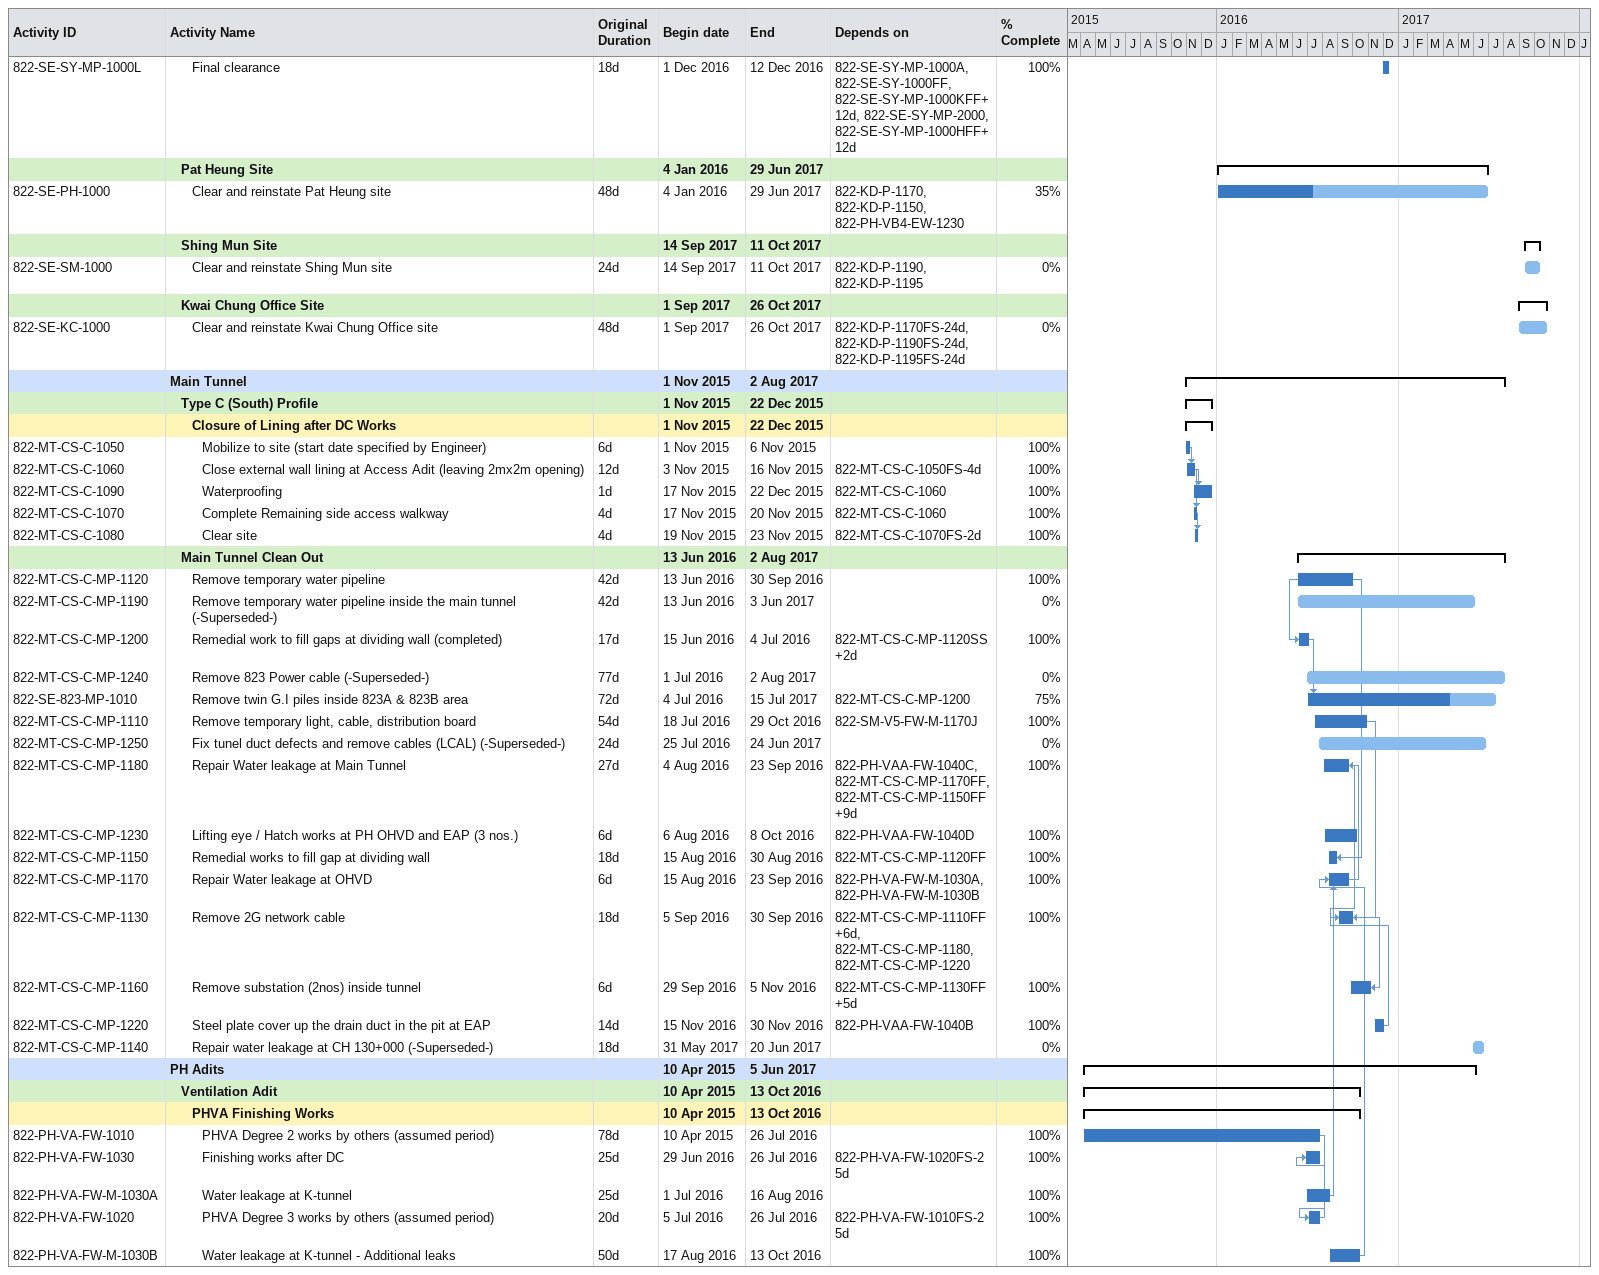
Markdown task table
| ID | Level | Task | Original duration | Start | Finish | Predecessors | % complete |
|---|---|---|---|---|---|---|---|
| 822-SE-SY-MP-1000L | 3 | Final clearance | 18d | 2016-12-01 | 2016-12-12 | 822-SE-SY-MP-1000A, 822-SE-SY-1000FF, 822-SE-SY-MP-1000KFF+12d, 822-SE-SY-MP-2000, 822-SE-SY-MP-1000HFF+12d | 100 |
|  | 2 | **Pat Heung Site** |  | 2016-01-04 | 2017-06-29 |  |  |
| 822-SE-PH-1000 | 3 | Clear and reinstate Pat Heung site | 48d | 2016-01-04 | 2017-06-29 | 822-KD-P-1170, 822-KD-P-1150, 822-PH-VB4-EW-1230 | 35 |
|  | 2 | **Shing Mun Site** |  | 2017-09-14 | 2017-10-11 |  |  |
| 822-SE-SM-1000 | 3 | Clear and reinstate Shing Mun site | 24d | 2017-09-14 | 2017-10-11 | 822-KD-P-1190, 822-KD-P-1195 | 0 |
|  | 2 | **Kwai Chung Office Site** |  | 2017-09-01 | 2017-10-26 |  |  |
| 822-SE-KC-1000 | 3 | Clear and reinstate Kwai Chung Office site | 48d | 2017-09-01 | 2017-10-26 | 822-KD-P-1170FS-24d, 822-KD-P-1190FS-24d, 822-KD-P-1195FS-24d | 0 |
|  | 1 | **Main Tunnel** |  | 2015-11-01 | 2017-08-02 |  |  |
|  | 2 | **Type C (South) Profile** |  | 2015-11-01 | 2015-12-22 |  |  |
|  | 3 | **Closure of Lining after DC Works** |  | 2015-11-01 | 2015-12-22 |  |  |
| 822-MT-CS-C-1050 | 4 | Mobilize to site (start date specified by Engineer) | 6d | 2015-11-01 | 2015-11-06 |  | 100 |
| 822-MT-CS-C-1060 | 4 | Close external wall lining at Access Adit (leaving 2mx2m opening) | 12d | 2015-11-03 | 2015-11-16 | 822-MT-CS-C-1050FS-4d | 100 |
| 822-MT-CS-C-1090 | 4 | Waterproofing | 1d | 2015-11-17 | 2015-12-22 | 822-MT-CS-C-1060 | 100 |
| 822-MT-CS-C-1070 | 4 | Complete Remaining side access walkway | 4d | 2015-11-17 | 2015-11-20 | 822-MT-CS-C-1060 | 100 |
| 822-MT-CS-C-1080 | 4 | Clear site | 4d | 2015-11-19 | 2015-11-23 | 822-MT-CS-C-1070FS-2d | 100 |
|  | 2 | **Main Tunnel Clean Out** |  | 2016-06-13 | 2017-08-02 |  |  |
| 822-MT-CS-C-MP-1120 | 3 | Remove temporary water pipeline | 42d | 2016-06-13 | 2016-09-30 |  | 100 |
| 822-MT-CS-C-MP-1190 | 3 | Remove temporary water pipeline inside the main tunnel (-Superseded-) | 42d | 2016-06-13 | 2017-06-03 |  | 0 |
| 822-MT-CS-C-MP-1200 | 3 | Remedial work to fill gaps at dividing wall (completed) | 17d | 2016-06-15 | 2016-07-04 | 822-MT-CS-C-MP-1120SS+2d | 100 |
| 822-MT-CS-C-MP-1240 | 3 | Remove 823 Power cable (-Superseded-) | 77d | 2016-07-01 | 2017-08-02 |  | 0 |
| 822-SE-823-MP-1010 | 3 | Remove twin G.I piles inside 823A & 823B area | 72d | 2016-07-04 | 2017-07-15 | 822-MT-CS-C-MP-1200 | 75 |
| 822-MT-CS-C-MP-1110 | 3 | Remove temporary light, cable, distribution board | 54d | 2016-07-18 | 2016-10-29 | 822-SM-V5-FW-M-1170J | 100 |
| 822-MT-CS-C-MP-1250 | 3 | Fix tunel duct defects and remove cables (LCAL) (-Superseded-) | 24d | 2016-07-25 | 2017-06-24 |  | 0 |
| 822-MT-CS-C-MP-1180 | 3 | Repair Water leakage at Main Tunnel | 27d | 2016-08-04 | 2016-09-23 | 822-PH-VAA-FW-1040C, 822-MT-CS-C-MP-1170FF, 822-MT-CS-C-MP-1150FF+9d | 100 |
| 822-MT-CS-C-MP-1230 | 3 | Lifting eye / Hatch works at PH OHVD and EAP (3 nos.) | 6d | 2016-08-06 | 2016-10-08 | 822-PH-VAA-FW-1040D | 100 |
| 822-MT-CS-C-MP-1150 | 3 | Remedial works to fill gap at dividing wall | 18d | 2016-08-15 | 2016-08-30 | 822-MT-CS-C-MP-1120FF | 100 |
| 822-MT-CS-C-MP-1170 | 3 | Repair Water leakage at OHVD | 6d | 2016-08-15 | 2016-09-23 | 822-PH-VA-FW-M-1030A, 822-PH-VA-FW-M-1030B | 100 |
| 822-MT-CS-C-MP-1130 | 3 | Remove 2G network cable | 18d | 2016-09-05 | 2016-09-30 | 822-MT-CS-C-MP-1110FF+6d, 822-MT-CS-C-MP-1180, 822-MT-CS-C-MP-1220 | 100 |
| 822-MT-CS-C-MP-1160 | 3 | Remove substation (2nos) inside tunnel | 6d | 2016-09-29 | 2016-11-05 | 822-MT-CS-C-MP-1130FF+5d | 100 |
| 822-MT-CS-C-MP-1220 | 3 | Steel plate cover up the drain duct in the pit at EAP | 14d | 2016-11-15 | 2016-11-30 | 822-PH-VAA-FW-1040B | 100 |
| 822-MT-CS-C-MP-1140 | 3 | Repair water leakage at CH 130+000 (-Superseded-) | 18d | 2017-05-31 | 2017-06-20 |  | 0 |
|  | 1 | **PH Adits** |  | 2015-04-10 | 2017-06-05 |  |  |
|  | 2 | **Ventilation Adit** |  | 2015-04-10 | 2016-10-13 |  |  |
|  | 3 | **PHVA Finishing Works** |  | 2015-04-10 | 2016-10-13 |  |  |
| 822-PH-VA-FW-1010 | 4 | PHVA Degree 2 works by others (assumed period) | 78d | 2015-04-10 | 2016-07-26 |  | 100 |
| 822-PH-VA-FW-1030 | 4 | Finishing works after DC | 25d | 2016-06-29 | 2016-07-26 | 822-PH-VA-FW-1020FS-25d | 100 |
| 822-PH-VA-FW-M-1030A | 4 | Water leakage at K-tunnel | 25d | 2016-07-01 | 2016-08-16 |  | 100 |
| 822-PH-VA-FW-1020 | 4 | PHVA Degree 3 works by others (assumed period) | 20d | 2016-07-05 | 2016-07-26 | 822-PH-VA-FW-1010FS-25d | 100 |
| 822-PH-VA-FW-M-1030B | 4 | Water leakage at K-tunnel - Additional leaks | 50d | 2016-08-17 | 2016-10-13 |  | 100 |
